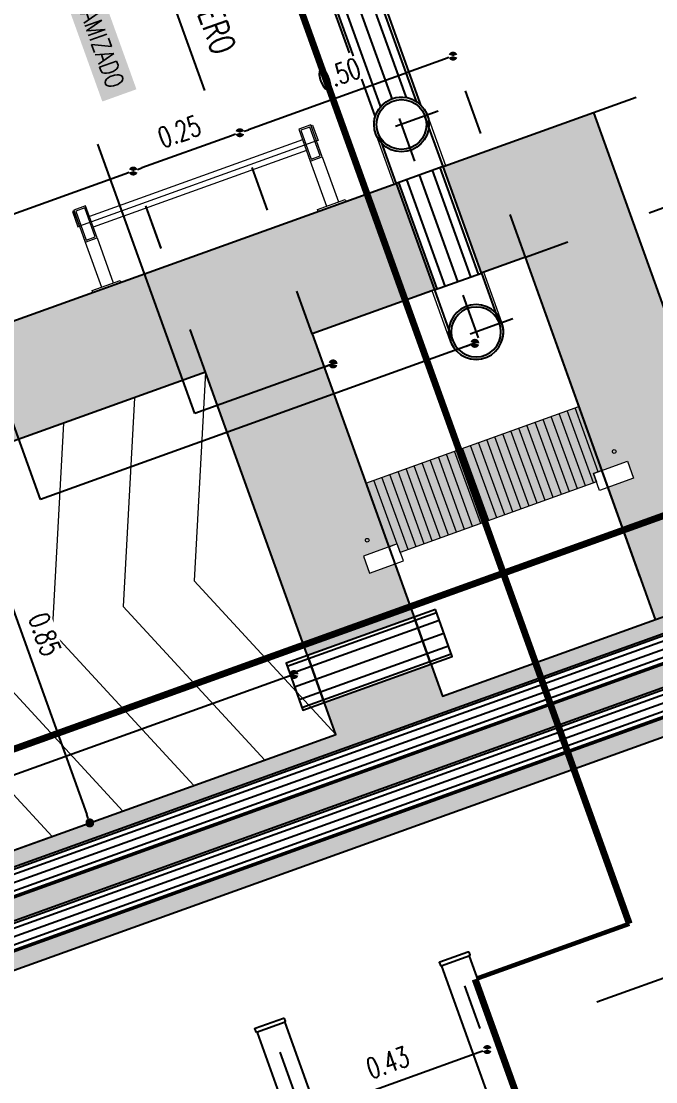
# Model space of a CAD drawing. Header units: millimetres. Extents: x 646993 to 648849, y 9708034 to 9709424.
# Drawn here: x 648235.367 to 648236.768, y 9709073.826 to 9709076.167 of the extents above; entities that cross this region are included whole.
import ezdxf

# ---------------------------------------------------------------- set-up
doc = ezdxf.new("R2010")
doc.units = ezdxf.units.MM
doc.header["$LTSCALE"] = 5
doc.header["$XCLIPFRAME"] = 2
doc.set_wipeout_variables(frame=1)
for name, pattern in [('DASHDOT2', [0.5, 0.25, -0.125, 0, -0.125]), ('DOT', [6.35, 0, -6.35]), ('HIDDEN2', [4.7625, 3.175, -1.5875]), ('SLD-Centro', [19.05, 15.24, -1.27, 1.27, -1.27]), ('TRAZO_Y_PUNTO', [1, 0.5, -0.25, 0, -0.25])]:
    doc.linetypes.add(name, pattern=pattern)
doc.layers.get('Defpoints').update_dxf_attribs({"color": 253})
for name, color, linetype, lineweight in [('01 - TUBERIAS', 1, 'Continuous', 5), ('01-HATCH', 56, 'Continuous', 5), ('MD_Visible', 7, 'Continuous', 25)]:
    doc.layers.add(name, color=color, linetype=linetype, lineweight=lineweight)
for name, color, linetype in [('01-Dimensiones', 142, 'Continuous'), ('01-TEXTOS', 4, 'Continuous'), ('EB-Corte', 7, 'Continuous'), ('EB-tuberia', 240, 'Continuous')]:
    doc.layers.add(name, color=color, linetype=linetype)
doc.styles.add('Tex20', font='romans.shx', dxfattribs={"width": 0.8, "height": 0.04})
doc.styles.add('Tex25', font='romans.shx', dxfattribs={"width": 0.8, "height": 0.055})
doc.styles.add('Tex40', font='romans.shx', dxfattribs={"width": 0.7, "height": 0.045})
doc.dimstyles.new('1_25', dxfattribs={"dimtxt": 0.055, "dimasz": 0.02, "dimexe": 0.015, "dimexo": 0, "dimgap": 0.0375, "dimtad": 1, "dimtoh": 1, "dimzin": 1, "dimdsep": 46, "dimtxsty": 'Tex40', "dimblk": 'DOT', "dimcen": 0, "dimdle": 0.0375, "dimclrd": 256, "dimclre": 256, "dimclrt": 4, "dimadec": 0, "dimazin": 1, "dimtfac": 1, "dimtix": 1, "dimtmove": 1, "dimatfit": 0, "dimldrblk": 'DOTSMALL', "dimfxl": 0.0015, "dimtfill": 1, "dimtolj": 1, "dimtzin": 0, "dimlwd": -1, "dimlwe": -1, "dimarcsym": 0})
doc.dimstyles.new('1_40', dxfattribs={"dimtxt": 0.055, "dimasz": 0.02, "dimexe": 0.06, "dimexo": 0, "dimgap": 0.025, "dimtad": 1, "dimzin": 1, "dimdsep": 46, "dimtxsty": 'Tex25', "dimblk": 'DOT', "dimcen": 0, "dimdle": 0.04, "dimclrd": 256, "dimclre": 256, "dimclrt": 7, "dimadec": 0, "dimazin": 0, "dimtfac": 1, "dimtix": 1, "dimtmove": 1, "dimatfit": 3, "dimldrblk": 'DOT', "dimfxl": 1, "dimtfill": 1, "dimtolj": 1, "dimtzin": 0, "dimlwd": -1, "dimlwe": -1, "dimarcsym": 0})
picture_1 = doc.add_image_def('image1.jpg', size_in_pixel=(1920, 925))
picture_2 = doc.add_image_def('image2.ecw', size_in_pixel=(12715, 11262))

# ---------------------------------------------------------------- blocks, each defined once
blk = doc.blocks.new('RB')
at = {"layer": 'MD_Visible'}
for p, q in [((-1.0425, 0.7245), (-1.0425, 0.7905)), ((-1.041, 0.792), (-1.035, 0.792)), ((-1.0325, 0.791), (-1.0335, 0.7916)), ((-1.0325, 0.791), (-1.0325, 0.724)), ((-1.0325, 0.79), (-0.0385, 0.79)), ((-1.041, 0.723), (-1.035, 0.723)), ((-1.0325, 0.724), (-1.0335, 0.7234)), ((-1.0325, 0.725), (-0.0385, 0.725)), ((-1.0425, 0.2916), (-1.0425, 0.3576)), ((-1.041, 0.3591), (-1.035, 0.3591)), ((-1.0325, 0.3581), (-1.0335, 0.3587)), ((-1.0325, 0.3581), (-1.0325, 0.2911)), ((-1.0325, 0.3571), (-0.0385, 0.3571)), ((-1.041, 0.2901), (-1.035, 0.2901)), ((-1.0325, 0.2911), (-1.0335, 0.2905)), ((-1.0325, 0.2921), (-0.0385, 0.2921))]:
    blk.add_line(p, q, dxfattribs=at)
at = {"layer": 'MD_Visible', "extrusion": (0, 0, -1)}
for centre, radius, start, end in [((1.041, 0.7905), 0.0015, 0, 90), ((1.035, 0.789), 0.003, 90, 120), ((1.041, 0.7245), 0.0015, 270, 0), ((1.035, 0.726), 0.003, 240, 270), ((1.041, 0.3576), 0.0015, 0, 90), ((1.035, 0.3561), 0.003, 90, 120), ((1.041, 0.2916), 0.0015, 270, 0), ((1.035, 0.2931), 0.003, 240, 270)]:
    blk.add_arc(centre, radius, start, end, dxfattribs=at)
blk = doc.blocks.new('A$C9cdd1d74')
at = {"linetype": 'TRAZO_Y_PUNTO'}
blk.add_line((0.5773, 0.1476), (0.0213, 0.1476), dxfattribs=at)
for p, q in [((0.5493, 0.1601), (0.0493, 0.1601)), ((0.5493, 0.1351), (0.0493, 0.1351)), ((0.0213, 0.1101), (0.0213, 0.0046)), ((0.0493, 0.1101), (0.0493, 0.0046)), ((0.5493, 0.1101), (0.5493, 0.0046)), ((0.5773, 0.1101), (0.5773, 0.0046))]:
    blk.add_line(p, q)
at = {"flags": 128}
for points in [[(0.0213, 0.1476), (0.0213, 0.1833), (0.0176, 0.1833), (0.0176, 0.1476)], [(0.0213, 0.1851), (0.0213, 0.1101), (0.0493, 0.1101), (0.0493, 0.1851)], [(0.5493, 0.1851), (0.5493, 0.1101), (0.5773, 0.1101), (0.5773, 0.1851)], [(0.5773, 0.1476), (0.5773, 0.1833), (0.5809, 0.1833), (0.5809, 0.1476)], [(0, 0.0046), (0.0655, 0.0046), (0.0655, 0), (0, 0)], [(0.528, 0.0046), (0.5935, 0.0046), (0.5935, 0), (0.528, 0)]]:
    blk.add_lwpolyline(points, close=True, dxfattribs=at)
for points in [[(0.0248, 0.1816), (0.0248, 0.1136), (0.0458, 0.1136), (0.0458, 0.1816)], [(0.5528, 0.1816), (0.5528, 0.1136), (0.5738, 0.1136), (0.5738, 0.1816)]]:
    blk.add_lwpolyline(points, close=True)
blk = doc.blocks.new('*U34')
blk.add_wipeout([(0, 0.1104), (0.0502, 0.1104), (0.0502, 0), (0, 0)])
blk.add_wipeout([(0, 0.1104), (0.0502, 0.1104), (0.0502, 0), (0, 0)])
blk.add_wipeout([(0, 0), (0, 0.1104), (0.0502, 0.1104), (0.0502, 0)])
at = {"layer": 'EB-tuberia', "color": 8, "ltscale": 0.01}
for p, q in [((0.0502, 0.1038), (0, 0.1038)), ((0.0502, 0.0854), (0, 0.0855)), ((0.0502, 0.0552), (0, 0.0552)), ((0.0502, 0.025), (0, 0.025)), ((0.0502, 0.0066), (0, 0.0066))]:
    blk.add_line(p, q, dxfattribs=at)
at = {"layer": 'EB-tuberia', "color": 240, "ltscale": 0.01}
blk.add_lwpolyline([(0, 0), (0.0502, 0), (0.0502, 0.1104), (0, 0.1104)], close=True, dxfattribs=at)
blk = doc.blocks.new('*U53')
at = {"linetype": 'HIDDEN2', "ltscale": 0.02}
blk.add_wipeout([(0, 0.11), (0.9817, 0.11), (0.9817, 0), (0, 0)], dxfattribs=at)
blk.add_wipeout([(0, 0.11), (0.9817, 0.11), (0.9817, 0), (0, 0)], dxfattribs=at)
blk.add_wipeout([(0, 0), (0, 0.11), (0.9817, 0.11), (0.9817, 0)], dxfattribs=at)
at = {"ltscale": 0.02}
blk.add_wipeout([(0, 0.11), (0.9817, 0.11), (0.9817, 0), (0, 0)], dxfattribs=at)
at = {"layer": 'EB-tuberia', "color": 8, "linetype": 'HIDDEN2', "ltscale": 0.02}
for p, q in [((0.9817, 0.1034), (0, 0.1034)), ((0.9817, 0.0851), (0, 0.0851)), ((0.9817, 0.055), (0, 0.055)), ((0.9817, 0.0249), (0, 0.0249)), ((0.9817, 0.0066), (0, 0.0066))]:
    blk.add_line(p, q, dxfattribs=at)
at = {"layer": 'EB-tuberia', "color": 240, "linetype": 'HIDDEN2', "ltscale": 0.02}
blk.add_lwpolyline([(0, 0), (0.9817, 0), (0.9817, 0.11), (0, 0.11)], close=True, dxfattribs=at)
blk = doc.blocks.new('*U55')
at = {"linetype": 'HIDDEN2', "ltscale": 0.02}
blk.add_wipeout([(0, 0.11), (0.25, 0.11), (0.25, 0), (0, 0)], dxfattribs=at)
blk.add_wipeout([(0, 0.11), (0.25, 0.11), (0.25, 0), (0, 0)], dxfattribs=at)
blk.add_wipeout([(0, 0), (0, 0.11), (0.25, 0.11), (0.25, 0)], dxfattribs=at)
at = {"ltscale": 0.02}
blk.add_wipeout([(0, 0.11), (0.25, 0.11), (0.25, 0), (0, 0)], dxfattribs=at)
at = {"layer": 'EB-tuberia', "color": 8, "linetype": 'HIDDEN2', "ltscale": 0.02}
for p, q in [((0.25, 0.1034), (0, 0.1034)), ((0.25, 0.0851), (0, 0.0851)), ((0.25, 0.055), (0, 0.055)), ((0.25, 0.0249), (0, 0.0249)), ((0.25, 0.0066), (0, 0.0066))]:
    blk.add_line(p, q, dxfattribs=at)
at = {"layer": 'EB-tuberia', "color": 240, "linetype": 'HIDDEN2', "ltscale": 0.02}
blk.add_lwpolyline([(0, 0), (0.25, 0), (0.25, 0.11), (0, 0.11)], close=True, dxfattribs=at)
blk = doc.blocks.new('*U35')
blk.add_wipeout([(0, 0.1104), (3.6541, 0.1104), (3.6541, 0), (0, 0)])
blk.add_wipeout([(0, 0.1104), (3.6541, 0.1104), (3.6541, 0), (0, 0)])
blk.add_wipeout([(0, 0), (0, 0.1104), (3.6541, 0.1104), (3.6541, 0)])
at = {"layer": 'EB-tuberia', "color": 8, "ltscale": 0.01}
for p, q in [((3.6541, 0.1038), (0, 0.1038)), ((3.6541, 0.0854), (0, 0.0855)), ((3.6541, 0.0552), (0, 0.0552)), ((3.6541, 0.025), (0, 0.025)), ((3.6541, 0.0066), (0, 0.0066))]:
    blk.add_line(p, q, dxfattribs=at)
at = {"layer": 'EB-tuberia', "color": 240, "ltscale": 0.01}
blk.add_lwpolyline([(0, 0), (3.6541, 0), (3.6541, 0.1104), (0, 0.1104)], close=True, dxfattribs=at)
blk = doc.blocks.new('*U38')
at = {"color": 8, "linetype": 'Continuous', "ltscale": 0.1}
blk.add_wipeout([(0.1183, 0.0605), (0.0002, 0.0605), (-0.0073, 0.0601), (-0.0148, 0.0587), (-0.0229, 0.056), (-0.0294, 0.0529), (-0.0374, 0.0475), (-0.0438, 0.0417), (-0.0505, 0.0333), (-0.0551, 0.0251), (-0.0571, 0.0199), (-0.0585, 0.0153), (-0.0601, 0.0073), (-0.0605, 0), (-0.0601, -0.0072), (-0.058, -0.0173), (-0.0558, -0.0232), (-0.0515, -0.0317), (-0.0466, -0.0385), (-0.04, -0.0454), (-0.0346, -0.0497), (-0.0288, -0.0532), (-0.02, -0.0571), (-0.0129, -0.0591), (-0.0096, -0.0597), (-0.0068, -0.0601), (-0.0039, -0.0604), (0.0007, -0.0605), (0.1183, -0.0605)], dxfattribs=at)
for p, q in [((0.1183, 0.055), (0, 0.055)), ((0.1183, -0.055), (0, -0.055))]:
    blk.add_line(p, q, dxfattribs=at)
at = {"color": 252, "linetype": 'DASHDOT2', "ltscale": 0.06}
blk.add_line((0.086, 0), (-0.086, 0), dxfattribs=at)
blk.add_lwpolyline([(0, 0.086), (0, -0.086)], dxfattribs=at)
at = {"color": 8, "linetype": 'Continuous', "ltscale": 0.1}
for radius in [0.0605, 0.055]:
    blk.add_circle((0, 0), radius, dxfattribs=at)
at = {"layer": '01 - TUBERIAS', "linetype": 'Continuous'}
for p, q in [((0.0007, 0.0605), (0.1183, 0.0605)), ((0.1183, 0.0605), (0.1183, -0.0605)), ((0.0007, -0.0605), (0.1183, -0.0605))]:
    blk.add_line(p, q, dxfattribs=at)
blk.add_arc((0, 0), 0.0605, 89.3023, 270.6977, dxfattribs=at)
blk = doc.blocks.new('*U49')
blk.add_wipeout([(0, 0.1104), (0.251, 0.1104), (0.251, 0), (0, 0)])
blk.add_wipeout([(0, 0.1104), (0.251, 0.1104), (0.251, 0), (0, 0)])
blk.add_wipeout([(0, 0), (0, 0.1104), (0.251, 0.1104), (0.251, 0)])
at = {"layer": 'EB-tuberia', "color": 8, "ltscale": 0.01}
for p, q in [((0.251, 0.1038), (0, 0.1038)), ((0.251, 0.0854), (0, 0.0855)), ((0.251, 0.0552), (0, 0.0552)), ((0.251, 0.025), (0, 0.025)), ((0.251, 0.0066), (0, 0.0066))]:
    blk.add_line(p, q, dxfattribs=at)
at = {"layer": 'EB-tuberia', "color": 240, "ltscale": 0.01}
blk.add_lwpolyline([(0, 0), (0.251, 0), (0.251, 0.1104), (0, 0.1104)], close=True, dxfattribs=at)
blk = doc.blocks.new('_Dot')
at = {"color": 0, "linetype": 'ByBlock', "lineweight": -2}
blk.add_line((-0.5, 0), (-1, 0), dxfattribs=at)
at = {"color": 0, "linetype": 'ByBlock', "const_width": 0.5}
blk.add_lwpolyline([(-0.25, 0, 1), (0.25, 0, 1)], format="xyb", close=True, dxfattribs=at)
blk = doc.blocks.new('*D96')
at = {"layer": '01-Dimensiones', "linetype": 'DOT', "ltscale": 0.006, "transparency": 16777216}
for p, q in [((491.8434, 188.7887), (491.3116, 188.7887)), ((491.8434, 188.2887), (491.3116, 188.2887))]:
    blk.add_line(p, q, dxfattribs=at)
at = {"layer": '01-Dimensiones', "ltscale": 0.006, "transparency": 16777216}
blk.add_line((491.3716, 188.7687), (491.3716, 188.3087), dxfattribs=at)
at = {"layer": 'Defpoints', "color": 0, "ltscale": 0.006, "transparency": 16777216}
for p in [(491.8434, 188.7887), (491.3716, 188.2887), (491.8434, 188.2887)]:
    blk.add_point(p, dxfattribs=at)
at = {"layer": '01-Dimensiones', "ltscale": 0.006, "transparency": 16777216, "xscale": 0.02, "yscale": 0.02, "zscale": 0.02}
for p, rotation in [((491.3716, 188.7887), 90), ((491.3716, 188.2887), 270)]:
    blk.add_blockref('_Dot', p, dxfattribs=dict(at, rotation=rotation))
at = {"layer": '01-Dimensiones', "color": 7, "ltscale": 0.006, "transparency": 16777216, "insert": (491.3241, 188.5387), "char_height": 0.045, "attachment_point": 5, "rotation": 90, "style": 'Tex40', "bg_fill": 3, "box_fill_scale": 1.1, "bg_fill_color": 256, "bg_fill_true_color": 13158600, "bg_fill_transparency": 0}
blk.add_mtext('\\A1;0.50', dxfattribs=at)
blk = doc.blocks.new('*D97')
at = {"layer": '01-Dimensiones', "linetype": 'DOT', "ltscale": 0.006, "transparency": 16777216}
for p, q in [((491.8434, 188.2887), (491.3116, 188.2887)), ((491.8434, 188.0387), (491.3116, 188.0387))]:
    blk.add_line(p, q, dxfattribs=at)
at = {"layer": '01-Dimensiones', "ltscale": 0.006, "transparency": 16777216}
blk.add_line((491.3716, 188.2687), (491.3716, 188.0587), dxfattribs=at)
at = {"layer": 'Defpoints', "color": 0, "ltscale": 0.006, "transparency": 16777216}
for p in [(491.8434, 188.2887), (491.3716, 188.0387), (491.8434, 188.0387)]:
    blk.add_point(p, dxfattribs=at)
at = {"layer": '01-Dimensiones', "ltscale": 0.006, "transparency": 16777216, "xscale": 0.02, "yscale": 0.02, "zscale": 0.02}
for p, rotation in [((491.3716, 188.2887), 90), ((491.3716, 188.0387), 270)]:
    blk.add_blockref('_Dot', p, dxfattribs=dict(at, rotation=rotation))
at = {"layer": '01-Dimensiones', "color": 7, "ltscale": 0.006, "transparency": 16777216, "insert": (491.3241, 188.1637), "char_height": 0.045, "attachment_point": 5, "rotation": 90, "style": 'Tex40', "bg_fill": 3, "box_fill_scale": 1.1, "bg_fill_color": 256, "bg_fill_true_color": 13158600, "bg_fill_transparency": 0}
blk.add_mtext('\\A1;0.25', dxfattribs=at)
blk = doc.blocks.new('*D160')
at = {"layer": '01-Dimensiones', "linetype": 'DOT', "ltscale": 0.006, "transparency": 16777216}
for p, q in [((3.9397, 7.3914), (3.4078, 7.3914)), ((3.9397, 5.1414), (3.4078, 5.1414))]:
    blk.add_line(p, q, dxfattribs=at)
at = {"layer": '01-Dimensiones', "ltscale": 0.006, "transparency": 16777216}
blk.add_line((3.4678, 7.3714), (3.4678, 5.1614), dxfattribs=at)
at = {"layer": 'Defpoints', "color": 0, "ltscale": 0.006, "transparency": 16777216}
for p in [(3.9397, 7.3914), (3.4678, 5.1414), (3.9397, 5.1414)]:
    blk.add_point(p, dxfattribs=at)
at = {"layer": '01-Dimensiones', "ltscale": 0.006, "transparency": 16777216, "xscale": 0.02, "yscale": 0.02, "zscale": 0.02}
for p, rotation in [((3.4678, 7.3914), 90), ((3.4678, 5.1414), 270)]:
    blk.add_blockref('_Dot', p, dxfattribs=dict(at, rotation=rotation))
at = {"layer": '01-Dimensiones', "color": 7, "ltscale": 0.006, "transparency": 16777216, "insert": (3.4203, 6.2664), "char_height": 0.045, "attachment_point": 5, "rotation": 90, "style": 'Tex40', "bg_fill": 3, "box_fill_scale": 1.1, "bg_fill_color": 256, "bg_fill_true_color": 13158600, "bg_fill_transparency": 0}
blk.add_mtext('\\A1;2.25', dxfattribs=at)
blk = doc.blocks.new('*U60')
blk.add_wipeout([(0, 0.1104), (4.0575, 0.1104), (4.0575, 0), (0, 0)])
blk.add_wipeout([(0, 0.1104), (4.0575, 0.1104), (4.0575, 0), (0, 0)])
blk.add_wipeout([(0, 0), (0, 0.1104), (4.0575, 0.1104), (4.0575, 0)])
at = {"layer": 'EB-tuberia', "color": 8, "ltscale": 0.01}
for p, q in [((4.0575, 0.1038), (0, 0.1038)), ((4.0575, 0.0854), (0, 0.0855)), ((4.0575, 0.0552), (0, 0.0552)), ((4.0575, 0.025), (0, 0.025)), ((4.0575, 0.0066), (0, 0.0066))]:
    blk.add_line(p, q, dxfattribs=at)
at = {"layer": 'EB-tuberia', "color": 240, "ltscale": 0.01}
blk.add_lwpolyline([(0, 0), (4.0575, 0), (4.0575, 0.1104), (0, 0.1104)], close=True, dxfattribs=at)
blk = doc.blocks.new('*U65')
at = {"layer": 'EB-Corte', "color": 251, "linetype": 'SLD-Centro', "ltscale": 0.035, "true_color": 0x636466, "const_width": 0.015}
blk.add_lwpolyline([(-9.8942, 0), (0.561, 0)], dxfattribs=at)
blk = doc.blocks.new('*U66')
at = {"layer": 'EB-Corte', "color": 251, "linetype": 'SLD-Centro', "ltscale": 0.035, "true_color": 0x636466, "const_width": 0.015}
blk.add_lwpolyline([(-4.824, 0), (0.561, 0)], dxfattribs=at)
blk = doc.blocks.new('*U67')
at = {"layer": 'EB-Corte', "color": 252, "linetype": 'DASHDOT2', "ltscale": 0.1}
blk.add_lwpolyline([(0.4721, -0.1054), (0.4721, 0.2528)], dxfattribs=at)
at = {"layer": 'EB-Corte', "color": 252}
for points in [[(0.388, 0.0242), (0.4843, 0.191)], [(0.5561, 0.0242), (0.4598, 0.191)], [(0.5708, 0.0454), (0.3782, 0.0454)]]:
    blk.add_lwpolyline(points, dxfattribs=at)
blk.add_lwpolyline([(0.5438, 0.0454), (0.4721, 0.1697), (0.4003, 0.0454)], close=True, dxfattribs=at)
at = {"layer": 'EB-Corte', "color": 251, "true_color": 0x636466, "const_width": 0.01}
blk.add_lwpolyline([(0.5351, 0.0504), (0.4721, 0.1597), (0.409, 0.0504)], close=True, dxfattribs=at)
at = {"layer": 'EB-Corte', "color": 251, "linetype": 'SLD-Centro', "ltscale": 0.035, "true_color": 0x636466, "const_width": 0.015}
blk.add_lwpolyline([(-1.9955, 0), (0.561, 0)], dxfattribs=at)
blk = doc.blocks.new('*D99')
at = {"layer": '01-Dimensiones', "linetype": 'DOT', "ltscale": 0.006, "transparency": 16777216}
for p, q in [((491.8434, 188.7887), (491.8434, 189.2866)), ((492.6934, 188.7887), (492.6934, 189.2866))]:
    blk.add_line(p, q, dxfattribs=at)
at = {"layer": '01-Dimensiones', "ltscale": 0.006, "transparency": 16777216}
blk.add_line((491.8634, 189.2266), (492.6734, 189.2266), dxfattribs=at)
at = {"layer": 'Defpoints', "color": 0, "ltscale": 0.006, "transparency": 16777216}
for p in [(492.6934, 189.2266), (491.8434, 188.7887), (492.6934, 188.7887)]:
    blk.add_point(p, dxfattribs=at)
at = {"layer": '01-Dimensiones', "ltscale": 0.006, "transparency": 16777216, "xscale": 0.02, "yscale": 0.02, "zscale": 0.02, "rotation": 180}
blk.add_blockref('_Dot', (491.8434, 189.2266), dxfattribs=at)
at = {"layer": '01-Dimensiones', "ltscale": 0.006, "transparency": 16777216, "xscale": 0.02, "yscale": 0.02, "zscale": 0.02}
blk.add_blockref('_Dot', (492.6934, 189.2266), dxfattribs=at)
at = {"layer": '01-Dimensiones', "color": 7, "ltscale": 0.006, "transparency": 16777216, "insert": (492.2684, 189.2741), "char_height": 0.045, "attachment_point": 5, "style": 'Tex40', "bg_fill": 3, "box_fill_scale": 1.1, "bg_fill_color": 256, "bg_fill_true_color": 13158600, "bg_fill_transparency": 0}
blk.add_mtext('\\A1;0.85', dxfattribs=at)
blk = doc.blocks.new('*D147')
at = {"layer": '01-Dimensiones', "linetype": 'DOT', "ltscale": 0.006, "transparency": 16777216}
for p, q in [((3.6897, 8.3914), (3.6897, 8.8443)), ((15.5397, 8.3914), (15.5397, 8.8443))]:
    blk.add_line(p, q, dxfattribs=at)
at = {"layer": '01-Dimensiones', "ltscale": 0.006, "transparency": 16777216}
blk.add_line((15.5197, 8.7843), (3.7097, 8.7843), dxfattribs=at)
at = {"layer": 'Defpoints', "color": 0, "ltscale": 0.006, "transparency": 16777216}
for p in [(3.6897, 8.7843), (3.6897, 8.3914), (15.5397, 8.3914)]:
    blk.add_point(p, dxfattribs=at)
at = {"layer": '01-Dimensiones', "ltscale": 0.006, "transparency": 16777216, "xscale": 0.02, "yscale": 0.02, "zscale": 0.02, "rotation": 180}
blk.add_blockref('_Dot', (3.6897, 8.7843), dxfattribs=at)
at = {"layer": '01-Dimensiones', "ltscale": 0.006, "transparency": 16777216, "xscale": 0.02, "yscale": 0.02, "zscale": 0.02}
blk.add_blockref('_Dot', (15.5397, 8.7843), dxfattribs=at)
at = {"layer": '01-Dimensiones', "color": 7, "ltscale": 0.006, "transparency": 16777216, "insert": (9.6147, 8.8318), "char_height": 0.045, "attachment_point": 5, "style": 'Tex40', "bg_fill": 3, "box_fill_scale": 1.1, "bg_fill_color": 256, "bg_fill_true_color": 13158600, "bg_fill_transparency": 0}
blk.add_mtext('\\A1;11.85', dxfattribs=at)
blk = doc.blocks.new('*D102')
at = {"layer": '01-Dimensiones', "linetype": 'DOT', "ltscale": 0.006, "transparency": 16777216}
for p, q in [((491.8434, 187.2637), (491.8434, 187.5216)), ((492.6934, 187.2637), (492.6934, 187.5216))]:
    blk.add_line(p, q, dxfattribs=at)
at = {"layer": '01-Dimensiones', "ltscale": 0.006, "transparency": 16777216}
blk.add_line((491.8634, 187.4616), (492.6734, 187.4616), dxfattribs=at)
at = {"layer": 'Defpoints', "color": 0, "ltscale": 0.006, "transparency": 16777216}
for p in [(492.6934, 187.4616), (491.8434, 187.2637), (492.6934, 187.2637)]:
    blk.add_point(p, dxfattribs=at)
at = {"layer": '01-Dimensiones', "ltscale": 0.006, "transparency": 16777216, "xscale": 0.02, "yscale": 0.02, "zscale": 0.02, "rotation": 180}
blk.add_blockref('_Dot', (491.8434, 187.4616), dxfattribs=at)
at = {"layer": '01-Dimensiones', "ltscale": 0.006, "transparency": 16777216, "xscale": 0.02, "yscale": 0.02, "zscale": 0.02}
blk.add_blockref('_Dot', (492.6934, 187.4616), dxfattribs=at)
at = {"layer": '01-Dimensiones', "color": 7, "ltscale": 0.006, "transparency": 16777216, "insert": (492.2684, 187.5091), "char_height": 0.045, "attachment_point": 5, "style": 'Tex40', "bg_fill": 3, "box_fill_scale": 1.1, "bg_fill_color": 256, "bg_fill_true_color": 13158600, "bg_fill_transparency": 0}
blk.add_mtext('\\A1;0.85', dxfattribs=at)
blk = doc.blocks.new('*D128')
at = {"layer": '01-Dimensiones', "linetype": 'DOT', "ltscale": 0.006, "transparency": 16777216}
for p, q in [((5.4079, 7.4707), (5.6172, 7.4707)), ((5.4079, 7.0378), (5.6172, 7.0378))]:
    blk.add_line(p, q, dxfattribs=at)
at = {"layer": '01-Dimensiones', "ltscale": 0.006, "transparency": 16777216}
blk.add_line((5.5572, 7.4507), (5.5572, 7.0578), dxfattribs=at)
at = {"layer": 'Defpoints', "color": 0, "ltscale": 0.006, "transparency": 16777216}
for p in [(5.4079, 7.4707), (5.4079, 7.0378), (5.5572, 7.0378)]:
    blk.add_point(p, dxfattribs=at)
at = {"layer": '01-Dimensiones', "ltscale": 0.006, "transparency": 16777216, "xscale": 0.02, "yscale": 0.02, "zscale": 0.02}
for p, rotation in [((5.5572, 7.4707), 90), ((5.5572, 7.0378), 270)]:
    blk.add_blockref('_Dot', p, dxfattribs=dict(at, rotation=rotation))
at = {"layer": '01-Dimensiones', "color": 7, "ltscale": 0.006, "transparency": 16777216, "insert": (5.5097, 7.2542), "char_height": 0.045, "attachment_point": 5, "rotation": 90, "style": 'Tex40', "bg_fill": 3, "box_fill_scale": 1.1, "bg_fill_color": 256, "bg_fill_true_color": 13158600, "bg_fill_transparency": 0}
blk.add_mtext('\\A1;0.43', dxfattribs=at)
blk = doc.blocks.new('*D129')
at = {"layer": '01-Dimensiones', "linetype": 'DOT', "ltscale": 0.006, "transparency": 16777216}
for p, q in [((5.4079, 7.0378), (5.6172, 7.0378)), ((5.4079, 6.6049), (5.6172, 6.6049))]:
    blk.add_line(p, q, dxfattribs=at)
at = {"layer": '01-Dimensiones', "ltscale": 0.006, "transparency": 16777216}
blk.add_line((5.5572, 7.0178), (5.5572, 6.6249), dxfattribs=at)
at = {"layer": 'Defpoints', "color": 0, "ltscale": 0.006, "transparency": 16777216}
for p in [(5.4079, 7.0378), (5.4079, 6.6049), (5.5572, 6.6049)]:
    blk.add_point(p, dxfattribs=at)
at = {"layer": '01-Dimensiones', "ltscale": 0.006, "transparency": 16777216, "xscale": 0.02, "yscale": 0.02, "zscale": 0.02}
for p, rotation in [((5.5572, 7.0378), 90), ((5.5572, 6.6049), 270)]:
    blk.add_blockref('_Dot', p, dxfattribs=dict(at, rotation=rotation))
at = {"layer": '01-Dimensiones', "color": 7, "ltscale": 0.006, "transparency": 16777216, "insert": (5.5097, 6.8214), "char_height": 0.045, "attachment_point": 5, "rotation": 90, "style": 'Tex40', "bg_fill": 3, "box_fill_scale": 1.1, "bg_fill_color": 256, "bg_fill_true_color": 13158600, "bg_fill_transparency": 0}
blk.add_mtext('\\A1;0.43', dxfattribs=at)
blk = doc.blocks.new('A$C322dc3b0')
at = {"lineweight": 0}
h = blk.add_hatch(dxfattribs=at)
h.set_pattern_fill('ANSI31', color=256, scale=0.005952, angle=315)
h.set_pattern_definition([(2.33e-06, (626.315958, -6475.266955), (-7.7e-10, 0.01889916341), [])])
h.paths.add_polyline_path([(4.4397, 8.1216), (4.4595, 8.1216), (4.4595, 7.6613), (4.4397, 7.6613), (4.4397, 7.6414), (4.2896, 7.6414), (4.2896, 8.1414), (4.4397, 8.1414)])
at = {"layer": '01-HATCH', "lineweight": 0}
h = blk.add_hatch(dxfattribs=at)
h.set_pattern_fill('AR-CONC', color=256, scale=0.001, angle=180, style=0)
h.set_pattern_definition([(230.000002, (-525.49223, -205.29848), (-0.18218467, 0.01593908), [0.01905, -0.20955]), (175.000002, (-525.49223, -205.29848), (0.03524343, -0.191056844), [0.01524, -0.167640584]), (280.451447, (-525.50741, -205.29716), (-0.14694124, -0.17511776), [0.01619001, -0.178090245]), (226.184202, (-525.49223, -205.34928), (-0.27107904, 0.04204232), [0.028575, -0.314325]), (276.63556, (-525.51482, -205.34578), (-0.23740412, -0.24742613), [0.02428502, -0.26713561]), (171.184154, (-525.49223, -205.34928), (-0.23740412, -0.24742613), [0.02285997, -0.25145973]), (201.000002, (-525.51763, -205.33658), (-0.151614395, 0.102265192), [0.01905, -0.20955]), (146.000002, (-525.51763, -205.33658), (-0.06180202, -0.18418797), [0.01524, -0.16764]), (251.451447, (-525.53026, -205.32806), (-0.213416416, -0.08192278), [0.01619001, -0.17808994]), (217.500002, (-525.49223, -205.298484), (-0.0030886, -0.084555039), [0, -0.165608, 0, -0.17018, 0, -0.168275]), (187.500002, (-525.49223, -205.29848), (-0.066819658, -0.100180578), [0, -0.097028, 0, -0.161798, 0, -0.064135]), (147.500002, (-525.43559, -205.298484), (-0.1355905954, 0.0057287385), [0, -0.0635, 0, -0.19812, 0, -0.26289]), (137.500002, (-525.41019, -205.29848), (-0.14812918, -0.025426497), [0, -0.08255, 0, -0.131572, 0, -0.18669])])
h.paths.add_polyline_path([(3.6897, 8.3914), (3.6897, 4.8914), (15.5397, 4.8914), (15.5397, 8.3914)])
h.paths.add_polyline_path([(4.7897, 8.1414), (4.7897, 7.6414), (4.4794, 7.6414), (4.4794, 7.5819), (4.4397, 7.5819), (4.4397, 7.6414), (3.9397, 7.6414), (3.9397, 8.1414), (4.4397, 8.1414), (4.4397, 8.2009), (4.4794, 8.2009), (4.4794, 8.1414)], flags=16)
h.paths.add_polyline_path([(4.4397, 8.1414), (4.4397, 8.1216), (4.4595, 8.1216), (4.4595, 7.6613), (4.4397, 7.6613), (4.4397, 7.6414), (4.2896, 7.6414), (4.2896, 8.1414)], flags=0)
h.paths.add_polyline_path([(12.5397, 5.6081), (12.9897, 5.6081), (12.9897, 5.5081), (12.5397, 5.5081)], flags=0)
h.paths.add_polyline_path([(12.8397, 6.0247), (13.2897, 6.0247), (13.2897, 5.9247), (12.8397, 5.9247)], flags=0)
h.paths.add_polyline_path([(13.5397, 8.1414), (15.2897, 8.1414), (15.2897, 5.1414), (13.5397, 5.1414)], flags=16)
h.paths.add_polyline_path([(4.2065, 5.5047), (4.5496, 5.5047), (4.5496, 5.5797), (4.2065, 5.5797)], flags=8)
h.paths.add_polyline_path([(4.164, 7.6906), (4.5688, 7.6906), (4.5688, 7.7656), (4.164, 7.7656)], flags=8)
h.paths.add_polyline_path([(4.1342, 5.199), (4.5914, 5.199), (4.5914, 5.274), (4.1342, 5.274)], flags=8)
h.paths.add_polyline_path([(14.2021, 5.1929), (14.614, 5.1929), (14.614, 5.2679), (14.2021, 5.2679)], flags=8)
h.paths.add_polyline_path([(7.345, 5.2017), (7.842, 5.2017), (7.842, 5.2693), (7.345, 5.2693)], flags=8)
h.paths.add_polyline_path([(12.715, 5.1837), (13.1757, 5.1837), (13.1757, 5.2682), (12.715, 5.2682)], flags=8)
h.paths.add_polyline_path([(12.5272, 7.2539), (13.2379, 7.2539), (13.2379, 7.3289), (12.5272, 7.3289)], flags=24)
h.paths.add_polyline_path([(4.6051, 6.1513), (4.811, 6.1513), (4.811, 6.2263), (4.6051, 6.2263)], flags=24)
h.paths.add_polyline_path([(10.6862, 6.7891), (11.155, 6.7891), (11.155, 6.8641), (10.6862, 6.8641)], flags=24)
h.paths.add_polyline_path([(11.2223, 5.1748), (11.9052, 5.1748), (11.9052, 5.2348), (11.2223, 5.2348)], flags=8)
h.paths.add_polyline_path([(5.0397, 8.1414), (10.6397, 8.1414), (10.6397, 5.1414), (5.0397, 5.1414)], flags=16)
h.paths.add_polyline_path([(3.9397, 5.1414), (4.7897, 5.1414), (4.7897, 7.3914), (3.9397, 7.3914)], flags=16)
h.paths.add_polyline_path([(12.2897, 8.1414), (10.8897, 8.1414), (10.8897, 5.1414), (12.2897, 5.1414)], flags=16)
h.paths.add_polyline_path([(12.5397, 5.1414), (13.2897, 5.1414), (13.2897, 6.3914), (12.5397, 6.3914)], flags=16)
h.paths.add_polyline_path([(12.5397, 6.6414), (13.2897, 6.6414), (13.2897, 8.1414), (12.5397, 8.1414)], flags=16)
h.paths.add_polyline_path([(11.9397, 6.9914), (11.2397, 6.9914), (11.2397, 6.2914), (11.9397, 6.2914)], flags=0)
h.paths.add_polyline_path([(11.2397, 6.9914), (11.9397, 6.9914), (12.0918, 7.4914), (12.2897, 7.4914), (12.2897, 8.1414), (12.1071, 7.5414), (10.8897, 7.5414), (10.8897, 7.4914), (11.0875, 7.4914)])
h.paths.add_polyline_path([(11.9397, 6.9914), (11.2397, 6.9914), (11.2397, 6.2914), (11.9397, 6.2914)], flags=0)
for points in [[(3.6897, 4.8914), (3.6897, 8.3914), (15.5397, 8.3914), (15.5397, 4.8914)], [(3.9397, 7.6414), (4.7897, 7.6414), (4.7897, 8.1414), (3.9397, 8.1414)], [(5.0397, 5.1414), (10.6397, 5.1414), (10.6397, 8.1414), (5.0397, 8.1414)], [(3.9397, 5.1414), (4.7897, 5.1414), (4.7897, 7.3914), (3.9397, 7.3914)]]:
    blk.add_lwpolyline(points, close=True)
at = {"lineweight": 0}
for points in [[(4.4794, 8.2009), (4.4794, 8.1216), (4.4397, 8.1216), (4.4397, 8.2009)], [(4.4595, 7.6613), (4.4397, 7.6613), (4.4397, 7.6414), (4.2896, 7.6414), (4.2896, 8.1414), (4.4397, 8.1414), (4.4397, 8.1216), (4.4595, 8.1216)], [(4.4794, 7.5819), (4.4794, 7.6613), (4.4397, 7.6613), (4.4397, 7.5819)]]:
    blk.add_lwpolyline(points, close=True, dxfattribs=at)
for points in [[(5.0397, 8.1414), (5.0397, 8.17), (5.5407, 8.17), (5.5407, 7.7337)], [(4.6897, 8.1414), (3.9397, 8.1414), (3.9397, 7.6414)]]:
    blk.add_lwpolyline(points)
at = {"const_width": 0.01}
blk.add_lwpolyline([(5.4019, 7.5032), (5.4019, 7.8598)], dxfattribs=at)
at = {"color": 8, "lineweight": 0}
blk.add_lwpolyline([(4.5312, 6.6164), (4.7897, 6.7257)], dxfattribs=at)
at = {"lineweight": 0}
for centre in [(4.4095, 8.1811), (4.4095, 7.6017)]:
    blk.add_circle(centre, 0.00409, dxfattribs=at)
for name, p in [('*U53', (2.5897, 7.9283)), ('*U65', (15.2961, 7.4979)), ('RB', (6.3822, 6.7132))]:
    blk.add_blockref(name, p)
at = {"layer": '01 - TUBERIAS', "lineweight": 0, "rotation": 89.99999766737632}
blk.add_blockref('A$C9cdd1d74', (3.6897, 7.2171), dxfattribs=at)
at = {"layer": '01-TEXTOS', "color": 7, "insert": (2.8409, 7.6427), "char_height": 0.055, "attachment_point": 7, "style": 'Tex40', "bg_fill": 3, "box_fill_scale": 1.1, "bg_fill_color": 256, "bg_fill_true_color": 13158600, "bg_fill_transparency": 0}
blk.add_mtext('\\A1;BARRA DE ACERO', dxfattribs=at)
at = {"layer": '01-TEXTOS', "color": 7, "insert": (2.8483, 7.399), "char_height": 0.04, "attachment_point": 7, "rotation": 360, "style": 'Tex20', "bg_fill": 1, "box_fill_scale": 1.5, "bg_fill_color": 7, "bg_fill_true_color": 16777215, "bg_fill_transparency": 0}
blk.add_mtext('CANAL DE TAMIZADO', dxfattribs=at)
at = {"layer": '01-TEXTOS', "annotation_type": 0, "has_hookline": 1, "hookline_direction": 0, "text_width": 0.5042}
blk.add_leader([(1.7994, 6.0192), (1.7994, 7.5996), (2.8117, 7.5996)], dimstyle='1_25', override={"dimgap": 0.0375, "dimtad": 1, "dimldrblk": 'Dot'}, dxfattribs=at)
at = {"rotation": 270.000058278651}
for name, p, xscale, yscale, zscale in [('*U35', (4.825, 8.2661), 0.5705444917168114, 0.5705444917168114, 0.5705444917168114), ('*U60', (4.937, 8.173), 0.5705444917168114, 0.5705444917168114, 0.5705444917168114), ('*U34', (4.6045, 7.6914), 0.9961887950606291, 0.9961887950606291, 0.9961887950606291), ('*U34', (4.6045, 7.3914), 0.9961887950606291, 0.9961887950606291, 0.9961887950606291)]:
    blk.add_blockref(name, p, dxfattribs=dict(at, xscale=xscale, yscale=yscale, zscale=zscale))
blk.add_blockref('*U38', (3.5713, 7.9833))
at = {"xscale": -1}
blk.add_blockref('*U38', (4.058, 7.9833), dxfattribs=at)
at = {"layer": '01-Dimensiones', "ltscale": 0.006}
dim = blk.add_linear_dim(base=(5.5572, 7.0378), p1=(5.4079, 7.4707), p2=(5.4079, 7.0378), angle=90, dimstyle='1_40', override={"dimtxsty": 'Tex40'}, dxfattribs=at)
dim.commit()
dim.dimension.update_dxf_attribs({"geometry": '*D128', "text_midpoint": (5.5097, 7.2542)})
at = {"xscale": 0.9961887950606291, "yscale": 0.9961887950606291, "zscale": 0.9961887950606291, "rotation": 5.827865095183005e-05}
blk.add_blockref('*U49', (3.6897, 7.9283), dxfattribs=at)
at = {"rotation": 270}
blk.add_blockref('*U55', (4.6045, 7.6414), dxfattribs=at)
at = {"layer": '01-Dimensiones', "ltscale": 0.006}
dim = blk.add_linear_dim(base=(5.5572, 6.6049), p1=(5.4079, 7.0378), p2=(5.4079, 6.6049), angle=90, dimstyle='1_40', override={"dimtxsty": 'Tex40'}, dxfattribs=at)
dim.commit()
dim.dimension.update_dxf_attribs({"geometry": '*D129', "text_midpoint": (5.5097, 6.8214)})
at = {"rotation": 90}
blk.add_blockref('*U67', (4.5796, 8.6369), dxfattribs=at)
at = {"layer": '01-Dimensiones', "ltscale": 0.006}
dim = blk.add_aligned_dim(p1=(3.9397, 8.1414), p2=(3.9397, 7.6414), distance=-0.4719, dimstyle='1_40', override={"dimtxsty": 'Tex40'}, dxfattribs=at)
dim.commit()
dim.dimension.update_dxf_attribs({"geometry": '*D96', "text_midpoint": (3.4203, 7.8914), "insert": (-487.9038, -180.6473)})
at = {"xscale": -1}
blk.add_blockref('*U66', (0.5779, 7.8598), dxfattribs=at)
at = {"layer": '01-Dimensiones', "ltscale": 0.006}
dim = blk.add_aligned_dim(p1=(3.9397, 8.1414), p2=(4.7897, 8.1414), distance=0.4379, dimstyle='1_40', override={"dimtxsty": 'Tex40'}, dxfattribs=at)
dim.commit()
dim.dimension.update_dxf_attribs({"geometry": '*D99', "text_midpoint": (4.3647, 8.6268), "insert": (-487.9038, -180.6473)})
dim = blk.add_linear_dim(base=(3.4678, 7.3914), p1=(3.9397, 7.6414), p2=(3.9397, 7.3914), angle=90, dimstyle='1_40', override={"dimtxsty": 'Tex40'}, dxfattribs=at)
dim.commit()
dim.dimension.update_dxf_attribs({"geometry": '*D97', "text_midpoint": (3.4203, 7.5164), "insert": (-487.9038, -180.6473)})
dim = blk.add_aligned_dim(p1=(15.5397, 8.3914), p2=(3.6897, 8.3914), distance=-0.3928, dimstyle='1_40', override={"dimtxsty": 'Tex40'}, dxfattribs=at)
dim.commit()
dim.dimension.update_dxf_attribs({"geometry": '*D147', "text_midpoint": (9.6147, 8.8318)})
dim = blk.add_linear_dim(base=(3.4678, 5.1414), p1=(3.9397, 7.3914), p2=(3.9397, 5.1414), angle=90, dimstyle='1_40', override={"dimtxsty": 'Tex40'}, dxfattribs=at)
dim.commit()
dim.dimension.update_dxf_attribs({"geometry": '*D160', "text_midpoint": (3.4203, 6.2664)})
at = {"color": 8, "lineweight": 0}
for points in [[(3.9397, 7.3914), (4.3647, 7.2117), (4.7897, 7.3914)], [(3.9397, 7.225), (4.3647, 7.0453), (4.7897, 7.225)], [(3.9397, 7.0585), (4.3647, 6.8788), (4.7897, 7.0585)], [(3.9397, 6.8921), (4.3647, 6.7124), (4.7897, 6.8921)]]:
    blk.add_lwpolyline(points, dxfattribs=at)
at = {"layer": '01-TEXTOS', "annotation_type": 0, "has_hookline": 1, "hookline_direction": 1}
for points, text_width in [([(4.0807, 7.9722), (4.0807, 6.9533), (3.3722, 6.9533)], 0.4822), ([(4.6336, 7.3492), (4.6336, 6.5253), (3.4171, 6.5253)], 0.5482)]:
    blk.add_leader(points, dimstyle='1_25', override={"dimgap": 0.0375, "dimtad": 1, "dimldrblk": 'Dot'}, dxfattribs=dict(at, text_width=text_width))
at = {"layer": '01-TEXTOS'}
blk.add_leader([(4.0177, 7.6623), (4.0177, 7.338), (3.3855, 7.338)], dimstyle='1_25', override={"dimgap": 0.0375, "dimtad": 1, "dimldrblk": 'Dot'}, dxfattribs=at)
at = {"layer": '01-Dimensiones', "ltscale": 0.006}
dim = blk.add_linear_dim(base=(4.7897, 6.8143), p1=(3.9397, 6.6164), p2=(4.7897, 6.6164), dimstyle='1_40', override={"dimtxsty": 'Tex40'}, dxfattribs=at)
dim.commit()
dim.dimension.update_dxf_attribs({"geometry": '*D102', "text_midpoint": (4.3647, 6.8618), "insert": (-487.9038, -180.6473)})

msp = doc.modelspace()

# ---------------------------------------------------------------- pictures from other files: only their frames are drawn
image = msp.add_image(picture_1, insert=(646993.0966, 9708530.288), size_in_units=(1855.5953, 893.9717), dxfattribs=dict(fade=50))
image.dxf.flags = 7
image = msp.add_image(picture_2, insert=(647823.3948, 9708681.3021), size_in_units=(875.2561, 775.2367))
image.set_boundary_path([(137.7367, 7886.9289), (1284.785, 10733.9487), (3099.5194, 10473.796), (3279.4486, 11095.645), (4006.6622, 11005.739), (8692.317, 9222.6056), (8944.2668, 8222.4178), (12055.5415, 4873.4234), (10090.5737, 1684.4841), (7313.6038, 2638.1317), (6090.657, 882.9792), (4284.081, 967.6072), (2002.3378, 2453.299), (3226.048, 5547.7923), (776.6223, 6701.9577), (969.512, 7416.5943), (137.7367, 7886.9289)])

# ---------------------------------------------------------------- next in the draw order: block references
at = {"rotation": 289.7679046147402}
msp.add_blockref('A$C322dc3b0', (648227.4858, 9709076.6003), dxfattribs=at)

doc.saveas('drawing.dxf')
